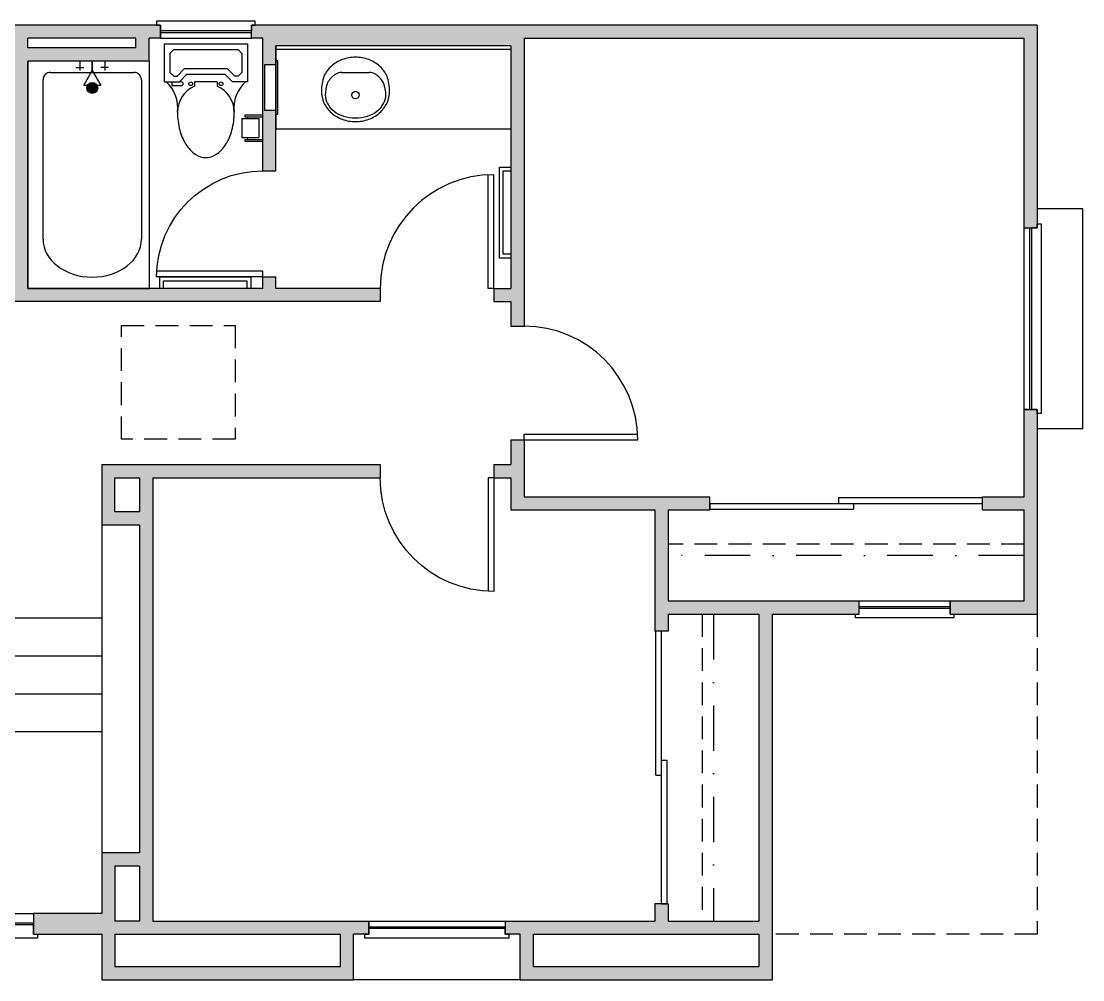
# Model space of a CAD drawing. Extents: x -703 to 12, y -252 to 1.
# Drawn here: x -268.3 to 12, y -252 to 1 of the extents above; entities that cross this region are included whole.
import ezdxf

# ---------------------------------------------------------------- set-up
doc = ezdxf.new("R2010")
doc.units = 0
doc.header["$LTSCALE"] = 48
doc.header["$MEASUREMENT"] = 0
doc.linetypes.add('DASHDOT2', pattern=[0.5, 0.25, -0.125, 0, -0.125])
doc.linetypes.add('HIDDEN2', pattern=[0.1875, 0.125, -0.0625])
doc.layers.get('0').update_dxf_attribs({"linetype": 'CONTINUOUS'})
for name, color, linetype in [('A-BLDG-OUTLINE', 7, 'HIDDEN2'), ('A-CAB-LOW', 3, 'CONTINUOUS'), ('A-DOOR-WDO', 1, 'CONTINUOUS'), ('A-MIRR', 6, 'CONTINUOUS'), ('A-MISC', 6, 'CONTINUOUS'), ('A-PLUMB', 7, 'CONTINUOUS'), ('A-POCHE', 11, 'CONTINUOUS'), ('A-S&P', 3, 'DASHDOT2'), ('A-STAIR', 3, 'CONTINUOUS'), ('A-WALL', 4, 'CONTINUOUS'), ('A-WALL-LOW', 7, 'CONTINUOUS')]:
    doc.layers.add(name, color=color, linetype=linetype)
doc.styles.add('ATT', font='txt')

# ---------------------------------------------------------------- blocks, each defined once
blk = doc.blocks.new('RT26')
at = {"layer": 'A-DOOR-WDO'}
for p, q in [((-1.5, 0), (-1.5, 29.96247653315731)), ((0, 0), (0, 30)), ((0, 0), (-1.5, 0))]:
    blk.add_line(p, q, dxfattribs=at)
blk.add_arc((0, 0), 30, 90, 180, dxfattribs=at)
blk = doc.blocks.new('RT24')
at = {"layer": 'A-DOOR-WDO'}
for p, q in [((-1.5, 0), (-1.5, 27.9597925600317)), ((0, 0), (0, 28)), ((0, 0), (-1.5, 0))]:
    blk.add_line(p, q, dxfattribs=at)
blk.add_arc((0, 0), 28, 90, 180, dxfattribs=at)
blk = doc.blocks.new('A$C39BE0FEF')
at = {"layer": 'A-DOOR-WDO'}
for p, q in [((-1.500000000008129, 34), (-1.500000000008129, 72)), ((-8.128608897095546e-12, 72), (-1.500000000008129, 72)), ((-8.128608897095546e-12, 0), (-8.128608897095546e-12, 72)), ((-8.100187187665142e-12, 38), (1.499999999991871, 38)), ((1.499999999991871, 0), (1.499999999991871, 38)), ((-1.500000000008129, 34), (-8.128608897095546e-12, 34)), ((-8.128608897095546e-12, 0), (1.499999999991871, 0))]:
    blk.add_line(p, q, dxfattribs=at)
blk = doc.blocks.new('15PTOI12')
at = {"color": 0, "linetype": 'ByBlock'}
for p, q in [((0, -11), (0, 11)), ((0, 11), (10, 11)), ((1.5, 8.5), (2.5, 9.5)), ((1.5, -8.5), (1.5, 8.5)), ((2.5, 9.5), (7.5, 9.5)), ((7.5, 9.5), (8.5, 8.5)), ((8.5, 8.5), (8.5, 7.621319999999997)), ((10, 11), (10, 7)), ((6.5, 5.621319999999997), (8.5, 7.621319999999997)), ((6.5, -5.621319999999997), (6.5, 5.621319999999997)), ((8, 5), (10, 7)), ((8, -5), (8, 5)), ((10, 3), (10, -3)), ((10, 3), (11.12613600000009, 3)), ((8, -5), (10, -7)), ((10, -3), (11.12613600000009, -3)), ((6.5, -5.621319999999997), (8.5, -7.621319999999997)), ((8.5, -8.5), (8.5, -7.621319999999997)), ((10, -6.5), (10, -7)), ((10, -11), (10, -7)), ((11, -9), (11, -6.5)), ((0, -11), (10, -11)), ((2.5, -9.5), (1.5, -8.5)), ((2.5, -9.5), (7.5, -9.5)), ((8.5, -8.5), (7.5, -9.5)), ((10, -9), (11, -9))]:
    blk.add_line(p, q, dxfattribs=at)
blk.add_lwpolyline([(18, -7.5, 0.063415), (22.7954269999999, -6.889337000000012, 0.076468), (26.48528099999999, -5.303301000000005, 0.107136), (29.197945, -2.662064999999984, 0.147373), (30, 0, 0.147373), (29.197945, 2.662064999999984, 0.107136), (26.48528099999999, 5.303301000000005, 0.076468), (22.7954269999999, 6.889337000000012, 0.063415), (18, 7.5, 0.063415)], format="xyb", dxfattribs=at)
for centre in [(10.5, 4), (10.5, -4)]:
    blk.add_circle(centre, 0.5, dxfattribs=at)
for centre, radius, start, end in [((16.77941200000009, 16.411765), 8.994964, 221.088993, 277.798917), ((18, 0), 7.5, 90, 156.421822), ((18, 0), 7.5, 203.578178, 270), ((10.5, -6.5), 0.5, 0, 180), ((16.77941200000009, -16.411765), 8.994964, 82.201083, 138.911007)]:
    blk.add_arc(centre, radius, start, end, dxfattribs=at)
at = {"color": 0, "linetype": 'ByBlock', "style": 'ATT'}
for tag, p, flags in [('ITEM', (0, -21), 3), ('ROOM_NUMBER', (0, -30), 1)]:
    blk.add_attdef(tag, p, '', height=6, dxfattribs=dict(at, flags=flags))
blk = doc.blocks.new('A$C55E5684B')
at = {"layer": 'A-MISC'}
for p, q in [((9.600011253496632e-06, 12.99998923413114), (3.000009600011253, 12.99998923413114)), ((9.600011253496632e-06, 0.9999892341311352), (9.600011253496632e-06, 12.99998923413114)), ((3.000009600011253, 12.99998923413114), (3.000009600011253, 13.99998923413114)), ((3.000009600011253, 13.99998923413114), (3.500009600011253, 13.99998923413114)), ((3.000009600011253, 12.99998923413114), (3.000009600011253, 0.9999892341311352)), ((3.500009600011253, 13.99998923413114), (3.500009600011253, -1.07658688648371e-05)), ((3.000009600011253, 0.9999892341311352), (9.600011253496632e-06, 0.9999892341311352)), ((3.000009600011253, -1.07658688648371e-05), (3.000009600011253, 0.9999892341311352)), ((3.500009600011253, -1.07658688648371e-05), (3.000009600011253, -1.07658688648371e-05))]:
    blk.add_line(p, q, dxfattribs=at)
blk = doc.blocks.new('15PLAV07')
at = {"color": 0, "linetype": 'ByBlock'}
blk.add_line((4, -3.628449000000003), (4, 3.635323), dxfattribs=at)
blk.add_lwpolyline([(9, 9, 0.08303516772315495), (4.986152000000004, 8.332257999999996, 0.102376), (2.34314599999999, 6.363961000000003, 0.093737), (0.6223129999999628, 3.49131899999999, 0.088426), (0, 0, 0.088426), (0.6223129999999628, -3.49131899999999, 0.093737), (2.34314599999999, -6.363961000000003, 0.102376), (4.986152000000004, -8.332257999999996, 0.08303516772315495), (9, -9, 0.109452), (12.013848, -8.332257999999996, 0.102376), (14.65685400000001, -6.363961000000003, 0.093737), (16.37768700000004, -3.49131899999999, 0.088426), (17, 0, 0.088426), (16.37768700000004, 3.49131899999999, 0.093737), (14.65685400000001, 6.363961000000003, 0.102376), (12.013848, 8.332257999999996, 0.109452)], format="xyb", close=True, dxfattribs=at)
blk.add_circle((10, 0), 1, dxfattribs=at)
for centre, radius, start, end in [((11.35803499999997, 0.7063469999999938), 8.250845, 143.130102, 146.09549), ((9.915842999999995, 1.787992000000003), 6.448105, 118.911201, 143.130102), ((9.98664113373647, -1.238489400219964), 9.238499058682875, 89.91715029488537, 110.187576145029), ((10, 3.446271999999993), 4.553728, 61.088799, 90), ((9.084157000000005, 1.787992000000003), 6.448105, 36.869898, 61.088799), ((7.641965000000027, 0.7063469999999938), 8.250845, 17.257939, 36.869898), ((7, 3.635323), 3, 146.09549, 180), ((5.368267000000003, 0), 10.631733, 0, 17.257939), ((5.368267000000003, 0), 10.631733, 342.742061, 0), ((7, -3.628449000000003), 3, 180, 212.259808), ((9.915842999999995, -1.787992000000003), 6.448105, 212.259808, 241.088799), ((7.641965000000027, -0.7063469999999938), 8.250845, 323.130102, 342.742061), ((9.98664113373647, 1.238489400219972), 9.238499058682883, 249.812423854971, 270.0828497051146), ((10, -3.446271999999993), 4.553728, 270, 298.911201), ((9.084157000000005, -1.787992000000003), 6.448105, 298.911201, 323.130102)]:
    blk.add_arc(centre, radius, start, end, dxfattribs=at)
blk = doc.blocks.new('A$C3EF4278A')
at = {"layer": 'A-PLUMB'}
blk.add_hatch(color=256, dxfattribs=at).paths.add_polyline_path([(-8.554787140641565, -16.99999999994998, -1), (-5.66917361720698, -16.99999999994998, -1)])
for p, q in [((-60.00000000000995, -1.755324774421751e-10), (-9.947598300641403e-12, -9.094947017729282e-13)), ((-60.00000000000995, -1.755324774421751e-10), (-59.99999999994452, -32.00000000000091)), ((4.82032191939652e-11, -32.00000000001546), (4.8260062612826e-11, -9.094947017729282e-13)), ((-46.99373690597258, -4.000000000073669), (-4.993736905972582, -3.999999999986358)), ((-2.993736905968944, -5.999999999986358), (-2.993736905910737, -27.99999999995725)), ((5.087485988042317e-11, -13.72094423442559), (-2.540011430006473, -13.72094423442559)), ((-1.712442745622013, -12.66873031236719), (-1.712442745622013, -14.77315815648308)), ((-6.44121474028276, -19.25917789341565), (-6.44121474028276, -14.74082210652796)), ((-6.44121474028276, -14.74082210652796), (-2.52820384550165, -16.99999999997181)), ((-2.52820384550165, -16.99999999997181), (-6.44121474028276, -19.25917789341565)), ((5.087485988042317e-11, -16.99999999997181), (-2.52820384550165, -16.99999999997181)), ((-2.52820384550165, -16.99999999997181), (5.087485988042317e-11, -16.99999999997181)), ((-1.712442745622013, -21.33126968757551), (-1.712442745622013, -19.22684184345962)), ((5.087485988042317e-11, -20.27905576551802), (-2.540011430006473, -20.27905576551802)), ((-4.993736905907099, -29.99999999995725), (-46.99373690591074, -30.00000000004457)), ((4.82032191939652e-11, -32.00000000000091), (-59.99999999994452, -32.00000000000091))]:
    blk.add_line(p, q, dxfattribs=at)
blk.add_circle((-7.111980378926091, -16.99999999994998), 1.442806761716383, dxfattribs=at)
for centre, radius, start, end in [((-4.993736905970763, -5.999999999988177), 2.000000000001819, 5.211020790109826e-11, 90.00000000005213), ((-4.993736905908918, -27.99999999995907), 1.999999999998181, 270.0000000000521, 5.211020790109826e-11)]:
    blk.add_arc(centre, radius, start, end, dxfattribs=at)
blk.add_ellipse((-46.99373690591551, -17.00000000005912), major_axis=(-4.416733645484783e-11, 12.99999999998545), ratio=0.773067355473895, start_param=0, end_param=3.141592653589793, dxfattribs=at)
blk = doc.blocks.new('T.P.')
at = {"layer": 'A-MISC', "linetype": 'Continuous'}
for p, q in [((-7, -4.75), (-7, 0)), ((-6.5, -4.75), (-6.500000000003638, 0)), ((-0.5, -4.75), (-0.5, 0)), ((0, -4.75), (0, 0)), ((-1, -1), (-6, -1)), ((-6, -5.5), (-6, -1)), ((-1, -5.5), (-1, -1)), ((-6.5, -4.75), (-7, -4.75)), ((-6, -4), (-6.5, -4)), ((-1, -5.5), (-6, -5.5)), ((-0.5, -4), (-1, -4)), ((0, -4.75), (-0.5, -4.75))]:
    blk.add_line(p, q, dxfattribs=at)
blk = doc.blocks.new('T.B.')
at = {"layer": 'A-MISC', "linetype": 'Continuous'}
for p, q in [((0, 0), (3, 0)), ((3, 0), (3, -24)), ((0, -1), (2, -1)), ((2, -1), (2, -23)), ((2, -23), (0, -23)), ((3, -24), (0, -24))]:
    blk.add_line(p, q, dxfattribs=at)

msp = doc.modelspace()

# ---------------------------------------------------------------- hatches: boundary and pattern name
at = {"layer": 'A-POCHE'}
h = msp.add_hatch(color=256, dxfattribs=at)
h.dxf.hatch_style = 1
h.paths.add_polyline_path([(-298.0000000000005, 9.73370542322304e-28), (-298.0000000000005, -3.500000000001819), (-270.0000000000001, -3.500000000001819), (-270.0000000000002, -69.50000000000091), (-294.0000000000001, -69.50000000000182), (-294.0000000000002, -99.5000000000018), (-296.9999999999986, -99.50000000000182), (-296.9999999999986, -103.0000000000027), (-290.5000000000002, -103.0000000000018), (-290.5000000000002, -73.00000000000091), (-173.5000000000001, -73.0000000000018), (-173.5000000000001, -69.50000000000092), (-201.0000000000001, -69.50000000000091), (-201.0000000000002, -66.50000000000182), (-204.5000000000001, -66.50000000000182), (-204.5000000000001, -69.50000000000091), (-266.4999999996689, -69.5000000000009), (-266.4999999998435, -9.499999999999943), (-234.5, -9.500000000000005), (-234.5, -3.500000000001819), (-231.5, -3.500000000001819), (-231.5, 2.728484105318785e-11), (-232.5, 2.728484105318785e-11)])
h.paths.add_polyline_path([(-266.4999999999999, -3.500000000001819), (-266.4999999999999, -6), (-238, -6), (-238, -3.500000000001819)], flags=17)
h = msp.add_hatch(color=256, dxfattribs=at)
h.dxf.hatch_style = 1
h.paths.add_polyline_path([(-201.0000000000001, -2.849019547722374e-14), (-207.5, 0), (-207.5, -3.500000000001819), (-204.5, -3.500000000001819), (-204.5000000000001, -38.50000000000182), (-201.0000000000001, -38.50000000000182), (-201.0000000000001, -22.49118188949524), (-204.0000000000001, -22.49118188949524), (-204.0000000000001, -10.49118188949524), (-201.0000000000001, -10.49118188949524), (-201.0000000000001, -9.491181889495238), (-201.0000000000001, -5.500000000000909)])
h = msp.add_hatch(color=256, dxfattribs=at)
h.dxf.hatch_style = 1
h.paths.add_polyline_path([(-201.0000000000001, -2.849019547722381e-14), (-201.0000000000001, -5.500000000000909), (-139.0000000000001, -5.500000000001819), (-139.0000000000001, -3.002428292599789e-13)])
h = msp.add_hatch(color=256, dxfattribs=at)
h.dxf.hatch_style = 1
h.paths.add_polyline_path([(-139.0000000000001, -3.002428292599789e-13), (-139.0000000000001, -5.500000000001819), (-139.0000000000001, -69.50000000000091), (-143.5000000000001, -69.50000000000091), (-143.5000000000001, -73.00000000000091), (-139.0000000000001, -73.00000000000092), (-139.0000000000001, -79.50000000000182), (-135.5000000000001, -79.50000000000182), (-135.5, -3.500000000000909), (-3.5, -3.500000000001819), (-3.500000000000114, -53.49999999992039), (5.798028723802418e-11, -53.49999999992039), (5.798028723802418e-11, -52.49999999992039), (1.004433600958773e-24, -9.094947017729303e-13)])
h = msp.add_hatch(color=256, dxfattribs=at)
h.dxf.hatch_style = 1
h.paths.add_polyline_path([(0, -101.4999999999204), (-3.500000000000227, -101.4999999999204), (-3.500000000000227, -124.4999999970951), (-14.49999999999989, -124.4999999970951), (-14.5, -127.9999999997826), (-3.500000000000227, -128), (-3.500000000000341, -151.9999999999982), (-23.00000000054933, -151.9999999996153), (-23.00000000054933, -155.4999999996735), (0, -155.5000000000655)])
h = msp.add_hatch(color=256, dxfattribs=at)
h.dxf.hatch_style = 1
h.paths.add_polyline_path([(-97.49999999999964, -236.5), (-97.49999999999966, -231.999999999076), (-100.9999999999997, -231.999999999076), (-100.9999999999997, -236.5), (-140.4999999945885, -236.5), (-140.4999999945885, -240.0000000000582), (-139.4999999945885, -240.0000000000582), (-136.4999999945885, -240), (-136.4999999945885, -251.9999999997563), (-70, -252.0000000000009), (-70, -240.0000000002483), (-70, -155.4999999986912), (-47.00000000054933, -155.4999999991423), (-47.00000000054933, -151.9999999991433), (-97.49999999999966, -151.9999999981519), (-97.49999999999966, -127.9999999981492), (-86.5, -127.9999999983656), (-86.49999999999987, -124.4999999970951), (-135.5000000000002, -124.4999999970951), (-135.5000000000002, -109.5000000000018), (-139.0000000000002, -109.5000000000018), (-139.0000000000002, -116.0000000000018), (-143.5000000000002, -116.0000000000027), (-143.5000000000002, -119.5000000000018), (-139.0000000000002, -119.5000000000018), (-139.0000000000002, -127.9999999973315), (-100.9999999999997, -127.9999999980791), (-100.9999999999997, -159.999999999076), (-97.49999999999966, -159.999999999076), (-97.49999999999964, -155.4999999981519), (-73.50000000000001, -155.4999999986231), (-73.5, -236.5)])
h.paths.add_polyline_path([(-73.5, -240.0000000002319), (-73.5, -248.4999999999836), (-132.9999999945885, -248.4999999997735), (-132.9999999945885, -240.0000000000327)], flags=16)
h = msp.add_hatch(color=256, dxfattribs=at)
h.dxf.hatch_style = 1
h.paths.add_polyline_path([(-236.9999999999997, -132), (-236.9999999999997, -218.5), (-246.9999999999996, -218.5), (-246.9999999999997, -234.5), (-246.9999999999997, -252.0000000000009), (-180.4999999945885, -252.0000000000009), (-180.4999999945885, -240), (-176.4999999945885, -240), (-176.4999999945885, -236.5), (-233.4999999999996, -236.5), (-233.4999999999996, -119.5000000000018), (-173.5000000000003, -119.5000000000018), (-173.5000000000002, -116.0000000000018), (-246.9999999999996, -116.0000000000018), (-246.9999999999996, -132)])
h.paths.add_polyline_path([(-243.4999999999996, -128.5), (-243.4999999999997, -119.5000000000018), (-236.9999999999996, -119.5000000000018), (-236.9999999999997, -128.5)], flags=16)
h.paths.add_polyline_path([(-243.4999999999996, -222), (-236.9999999999996, -222), (-236.9999999999996, -236.5), (-243.4999999999997, -236.5)], flags=16)
h.paths.add_polyline_path([(-243.4999999999997, -240), (-243.4999999999837, -248.5000000000009), (-183.9999999945885, -248.5000000000009), (-183.9999999945885, -239.9999999997744)], flags=17)
h = msp.add_hatch(color=256, dxfattribs=at)
h.dxf.hatch_style = 1
h.paths.add_polyline_path([(-264.9859127034566, -234.5000000000005), (-264.9859127034566, -240.0000000000434), (-246.9999999999997, -240.0000000000278), (-246.9999999999997, -234.5)])

# ---------------------------------------------------------------- linework, layer by layer
at = {"layer": 'A-BLDG-OUTLINE'}
msp.add_line((-3.410605131648481e-13, -155.5000000000664), (-3.920064273188473e-11, -240.0000000000128), dxfattribs=at)
msp.add_lwpolyline([(-3.920064273188473e-11, -240.0000000000128), (-3.920064273188473e-11, -240.0000000000128), (-70, -240.0000000000009), (-70, -240.0000000000009)], dxfattribs=at)
at = {"layer": 'A-CAB-LOW'}
msp.add_line((-139.0000000000001, -27.50000000000182), (-201.0000000000001, -27.50000000000091), dxfattribs=at)
at = {"layer": 'A-DOOR-WDO'}
for points in [[(-207.5, 5.638867150992155e-11), (-206.5, 5.638867150992155e-11), (-206.5, 1.000000000056389), (-232.5, 1.000000000056389), (-232.5, 2.728484105318785e-11), (-231.5, 2.728484105318785e-11), (-231.5, -3.500000000001819), (-207.5, -3.500000000001819), (-207.5, 5.638867150992155e-11), (-207.5000000000003, -1.499999999943611), (-231.5, -1.499999999943611), (-231.4999999999994, -2.000000000001819), (-207.4999999999997, -1.999999999943611)], [(5.798028723802418e-11, -53.49999999992039), (5.798028723802418e-11, -52.49999999992039), (1.00000000005798, -52.49999999992039), (1.00000000005798, -102.4999999999204), (2.887645678129047e-11, -102.4999999999204), (2.887645678129047e-11, -101.4999999999204), (-3.500000000000227, -101.4999999999204), (-3.500000000000227, -53.49999999992039), (5.798028723802418e-11, -53.49999999992039), (-1.49999999994202, -53.49999999992039), (-1.49999999994202, -101.4999999999204), (-2.000000000000227, -101.4999999999195), (-1.99999999994202, -53.49999999991948)], [(-23.00000000054933, -155.4999999996735), (-22.00000000054933, -155.4999999996735), (-22.00000000054933, -156.4999999996735), (-48.00000000054933, -156.4999999971524), (-48.00000000054933, -155.4999999971233), (-47.00000000054933, -155.4999999971233), (-47.00000000054933, -151.9999999970942), (-23.00000000054933, -151.9999999996153), (-23.00000000054933, -155.4999999996735), (-23.00000000054968, -153.9999999996735), (-47.00000000054933, -153.9999999971524), (-47.00000000054877, -153.4999999970942), (-23.00000000054911, -153.4999999996735)], [(-264.9859127034566, -240.0000000000595), (-263.9859127034566, -240.0000000000595), (-263.9859127034566, -241.0000000000595), (-289.9859127034566, -241.0000000000607), (-289.9859127034566, -240.0000000000316), (-288.9859127034566, -240.0000000000316), (-288.9859127034566, -234.5000000000025), (-264.9859127034566, -234.5000000000013), (-264.9859127034566, -240.0000000000595), (-264.985912703457, -237.5000000000595), (-288.9859127034566, -237.5000000000607), (-288.9859127034561, -237.0000000000025), (-264.9859127034564, -237.0000000000595)], [(-140.4999999945885, -240.0000000000582), (-139.4999999945885, -240.0000000000582), (-139.4999999945885, -241.0000000000582), (-177.4999999945885, -241.0000000000582), (-177.4999999945885, -240.0000000000291), (-176.4999999945885, -240.0000000000291), (-176.4999999945885, -236.5), (-140.4999999945885, -236.5), (-140.4999999945885, -240.0000000000582), (-140.4999999945887, -238.5000000000582), (-176.4999999945885, -238.5000000000582), (-176.4999999945879, -238), (-140.4999999945882, -238.0000000000582)]]:
    msp.add_lwpolyline(points, dxfattribs=at)
at = {"layer": 'A-MIRR'}
msp.add_line((-139.0000000000001, -6.500000000001819), (-201.0000000000001, -6.500000000000909), dxfattribs=at)
at = {"layer": 'A-MISC'}
msp.add_lwpolyline([(2.189324277424021e-10, -106.5000000046528), (11.99999999997428, -106.5000000046528), (11.99999999997428, -48.50000000465278), (0, -48.50000000460867)], dxfattribs=at)
at = {"layer": 'A-MISC', "linetype": 'HIDDEN2'}
msp.add_lwpolyline([(-241.7607904153558, -79.30101383815236), (-211.7607904153558, -79.30101383815236), (-211.7607904153558, -109.3010138381524), (-241.7607904153558, -109.3010138381524)], close=True, dxfattribs=at)
at = {"layer": 'A-S&P', "linetype": 'HIDDEN2'}
for p, q in [((-3.500000000000341, -136.9999999999991), (-97.49999999999966, -136.9999999999991)), ((-88.49999999999977, -155.4999999983875), (-88.49999999999977, -236.5))]:
    msp.add_line(p, q, dxfattribs=at)
at = {"layer": 'A-S&P'}
for p, q in [((-3.500000000000341, -139.9999999999991), (-97.49999999999966, -139.9999999999991)), ((-85.49999999999977, -155.4999999983875), (-85.49999999999977, -236.5))]:
    msp.add_line(p, q, dxfattribs=at)
at = {"layer": 'A-STAIR'}
for p, q in [((-284.4999999999987, -156.5000000000009), (-246.9999999999994, -156.5000000000018)), ((-284.499999999999, -166.5), (-246.9999999999997, -166.5000000000009)), ((-284.499999999999, -176.4999999999991), (-246.9999999999997, -176.5000000000009)), ((-284.499999999999, -186.5), (-246.9999999999997, -186.5000000000009))]:
    msp.add_line(p, q, dxfattribs=at)
at = {"layer": 'A-WALL'}
for p, q in [((-231.5002286512972, -9.094947017729282e-13), (-298.0000000000005, 0)), ((-207.5, -3.500000000001819), (-207.5, 0)), ((-4.547473508864641e-13, -9.094947017729282e-13), (-207.5, 0)), ((0, 0), (0, -53.49999999992039)), ((0, 0), (0, -53.49999999992039)), ((-231.5, -3.500000000001819), (-231.5, -9.094947017729282e-13)), ((-266.4999999999999, -6), (-266.4999999999999, -3.500000000001819)), ((-238, -3.500000000001819), (-266.4999999999999, -3.500000000001819)), ((-238, -6), (-238, -3.500000000001819)), ((-231.5, -3.500000000001819), (-234.5, -3.500000000001819)), ((-234.5, -9.5), (-234.5, -3.500000000001819)), ((-204.5, -3.500000000001819), (-207.5, -3.500000000001819)), ((-204.5000000000001, -38.50000000000182), (-204.5, -3.500000000001819)), ((-201.0000000000001, -5.500000000001819), (-201.0000000000001, -27.50000000000091)), ((-139.0000000000001, -5.500000000001819), (-201.0000000000001, -5.500000000000909)), ((-201.0000000000001, -38.50000000000182), (-201.0000000000001, -5.500000000000909)), ((-139.0000000000001, -5.500000000001819), (-139.0000000000001, -69.50000000000091)), ((-135.5, -3.500000000000909), (-135.5000000000001, -79.50000000000182)), ((-135.5, -3.500000000000909), (-3.500000000000455, -3.500000000001819)), ((-3.500000000000114, -53.49999999992039), (-3.5, -3.500000000000909)), ((-238, -6), (-266.4999999999999, -6)), ((-266.5000000000001, -9.5), (-266.5000000000002, -69.50000000000091)), ((-234.5000000000001, -9.5), (-266.5000000000001, -9.5)), ((-204.5000000000001, -38.50000000000182), (-201.0000000000001, -38.50000000000182)), ((-3.500000000000114, -53.49999999992039), (0, -53.49999999992039)), ((-204.5000000000001, -69.50000000000091), (-204.5000000000001, -66.50000000000091)), ((-204.5000000000001, -66.50000000000182), (-201.0000000000001, -66.50000000000182)), ((-201.0000000000001, -69.50000000000091), (-201.0000000000001, -66.50000000000091)), ((-204.5000000000001, -69.50000000000091), (-266.5, -69.50000000000091)), ((-173.5000000000001, -69.50000000000091), (-201.0000000000001, -69.50000000000091)), ((-173.5000000000001, -69.50000000000091), (-173.5000000000001, -73.00000000000091)), ((-143.5000000000001, -69.50000000000091), (-143.5000000000001, -73.00000000000091)), ((-143.5000000000001, -69.50000000000091), (-139.0000000000001, -69.50000000000091)), ((-173.5000000000001, -73.00000000000182), (-290.5000000000002, -73.00000000000091)), ((-143.5000000000001, -73.00000000000091), (-139.0000000000001, -73.00000000000091)), ((-139.0000000000001, -73.00000000000091), (-139.0000000000001, -79.50000000000182)), ((-139.0000000000001, -79.50000000000182), (-135.5000000000001, -79.50000000000182)), ((-3.500000000000227, -101.4999999999204), (0, -101.4999999999204)), ((-3.500000000000227, -124.4999999970951), (-3.500000000000227, -101.4999999999204)), ((0, -101.4999999999204), (0, -155.5000000000655)), ((-139.0000000000002, -109.5000000000018), (-139.0000000000002, -116.0000000000018)), ((-139.0000000000002, -109.5000000000018), (-135.5000000000002, -109.5000000000018)), ((-135.5000000000002, -109.5000000000018), (-135.5000000000002, -124.4999999970951)), ((-247.0000000000003, -116.0000000000018), (-173.5000000000002, -116.0000000000018)), ((-246.9999999999997, -116.0000000000018), (-246.9999999999997, -132)), ((-143.5000000000002, -116.0000000000027), (-143.5000000000002, -119.5000000000018)), ((-143.5000000000002, -116.0000000000027), (-139.0000000000002, -116.0000000000018)), ((-233.4999999999997, -119.5000000000018), (-173.5000000000002, -119.5000000000018)), ((-233.4999999999997, -119.5000000000018), (-233.4999999999996, -236.5)), ((-143.5000000000002, -119.5000000000018), (-139.0000000000002, -119.5000000000018)), ((-139.0000000000002, -119.5000000000018), (-139.0000000000002, -127.9999999973315)), ((-135.5000000000002, -124.4999999970951), (-86.49999999999989, -124.4999999970951)), ((-86.5, -127.9999999983656), (-86.49999999999989, -124.4999999970951)), ((-14.49999999999989, -124.4999999970951), (-3.500000000000227, -124.4999999970951)), ((-14.5, -127.9999999997835), (-14.49999999999989, -124.4999999970951)), ((-139.0000000000002, -127.9999999973315), (-100.9999999999997, -127.9999999980791)), ((-100.9999999999997, -127.9999999980791), (-100.9999999999997, -159.999999999076)), ((-97.49999999999966, -127.9999999981492), (-97.49999999999966, -151.9999999981519)), ((-97.49999999999966, -127.9999999981492), (-86.5, -127.9999999983656)), ((-14.5, -127.9999999997826), (-3.500000000000227, -128)), ((-3.500000000000341, -151.9999999999982), (-3.500000000000227, -128)), ((-236.9999999999997, -132), (-246.9999999999997, -132)), ((-236.9999999999997, -132), (-236.9999999999997, -218.4999999999991)), ((-97.49999999999966, -151.9999999981519), (-47.00000000054933, -151.9999999991433)), ((-47.00000000054933, -155.4999999970942), (-47.00000000054933, -151.9999999970942)), ((-23.00000000054933, -151.9999999996153), (-3.500000000000341, -151.9999999999982)), ((-23.00000000054933, -155.4999999999991), (-23.00000000054933, -151.9999999970942)), ((-97.49999999999966, -155.4999999981519), (-97.49999999999966, -159.999999999076)), ((-97.49999999999966, -155.4999999981519), (-73.5, -155.499999998623)), ((-73.5, -155.499999998623), (-73.5, -236.5)), ((-70, -155.4999999986912), (-70, -240.0000000002447)), ((-70, -155.4999999986912), (-47.00000000054933, -155.4999999991423)), ((-23.00000000054933, -155.4999999996144), (0, -155.5000000000655)), ((-97.49999999999966, -159.999999999076), (-100.9999999999997, -159.999999999076)), ((-236.9999999999997, -218.5), (-246.9999999999997, -218.5)), ((-246.9999999999997, -218.5), (-246.9999999999997, -234.5)), ((-236.9999999999995, -222), (-243.4999999999997, -222)), ((-243.4999999999997, -222), (-243.4999999999997, -236.5)), ((-236.9999999999997, -222), (-236.9999999999996, -236.5)), ((-100.9999999999997, -231.999999999076), (-100.9999999999997, -236.5)), ((-97.49999999999966, -231.999999999076), (-100.9999999999997, -231.999999999076)), ((-97.49999999999966, -231.999999999075), (-97.49999999999966, -236.5)), ((-264.9859127034566, -234.5000000000013), (-264.9859127034566, -239.9999999999995)), ((-246.9999999999997, -234.5), (-264.9859127034566, -234.5000000000004)), ((-236.9999999999996, -236.5), (-243.4999999999997, -236.5)), ((-233.4999999999996, -236.5), (-176.4999999945885, -236.5)), ((-176.4999999945885, -236.5), (-176.4999999945885, -240)), ((-140.4999999945885, -236.5), (-100.9999999999997, -236.5)), ((-140.4999999945885, -236.5), (-140.4999999945885, -240)), ((-97.49999999999966, -236.5), (-73.5, -236.5)), ((-264.9859127034566, -239.9999999999995), (-247.0000000000001, -240)), ((-246.9999999999997, -240), (-246.9999999999997, -240.0000000002437)), ((-246.9999999999997, -240.0000000002437), (-246.999999999951, -252.0000000000009)), ((-243.4999999999997, -240), (-243.4999999999837, -248.5000000000009)), ((-243.4999999999997, -240), (-183.9999999945885, -239.9999999997744)), ((-183.9999999945885, -248.5000000000009), (-183.9999999945885, -239.9999999997744)), ((-180.4999999945885, -252.0000000000009), (-180.4999999945885, -240)), ((-176.4999999945885, -240), (-180.4999999945885, -240)), ((-136.4999999945885, -240), (-140.4999999945885, -240)), ((-136.4999999945885, -251.9999999997563), (-136.4999999945885, -240)), ((-132.9999999945885, -240.0000000000327), (-73.5, -240.0000000002319)), ((-132.9999999945885, -248.4999999997735), (-132.9999999945885, -240.0000000000327)), ((-73.5, -240.000000000281), (-73.5, -248.5000000000364)), ((-70, -240.0000000002447), (-70, -240.0000000000009)), ((-70, -240.0000000002483), (-70, -240.0000000002447)), ((-70, -240.0000000002483), (-70, -252.0000000000537)), ((-243.4999999999837, -248.5000000000009), (-183.9999999945885, -248.5000000000009)), ((-132.9999999945885, -248.4999999997735), (-73.5, -248.4999999999836)), ((-246.999999999951, -252.0000000000009), (-180.4999999945885, -252.0000000000009)), ((-136.4999999945885, -251.9999999997563), (-70, -252.0000000000009))]:
    msp.add_line(p, q, dxfattribs=at)
at = {"layer": 'A-WALL', "color": 2}
msp.add_line((-173.5000000000002, -116.0000000000018), (-173.5000000000002, -119.5000000000018), dxfattribs=at)
at = {"layer": 'A-WALL'}
msp.add_lwpolyline([(-243.4999999999997, -119.5000000000018), (-236.9999999999997, -119.5000000000018), (-236.9999999999997, -128.5), (-243.4999999999997, -128.5)], close=True, dxfattribs=at)
at = {"layer": 'A-WALL-LOW'}
for p, q in [((-246.9999999999997, -132), (-246.9999999999999, -218.5)), ((-136.4999999945885, -251.9999999997563), (-180.4999999945885, -251.9999999997563))]:
    msp.add_line(p, q, dxfattribs=at)

# ---------------------------------------------------------------- block references
at = {"layer": 'A-DOOR-WDO'}
for name, p, rotation in [('A$C3EF4278A', (-266.4999999998445, -9.500000000048203), 90), ('RT26', (-135.5000000000001, -109.5000000000018), 270)]:
    msp.add_blockref(name, p, dxfattribs=dict(at, rotation=rotation))
at = {"layer": 'A-DOOR-WDO', "xscale": -1}
for name, p, rotation in [('RT24', (-204.5000000000001, -66.50000000000182), 90), ('RT26', (-143.5000000000002, -119.5000000000018), 180)]:
    msp.add_blockref(name, p, dxfattribs=dict(at, rotation=rotation))
at = {"layer": 'A-DOOR-WDO'}
msp.add_blockref('RT26', (-143.5000000000002, -69.50000000000091), dxfattribs=at)
at = {"layer": 'A-MISC', "xscale": -1, "rotation": 180}
msp.add_blockref('A$C55E5684B', (-204.0000096000114, -9.491192655364102), dxfattribs=at)
at = {"layer": 'A-PLUMB', "rotation": 270}
for name, p in [('15PTOI12', (-219.5, -4.999999997096893)), ('15PLAV07', (-180.0000008166875, -8.50000000000091))]:
    msp.add_blockref(name, p, dxfattribs=at)
at = {"layer": 'A-POCHE', "xscale": -1, "rotation": 270}
msp.add_blockref('T.P.', (-204.5000000000001, -23.69408034497428), dxfattribs=at)
at = {"layer": 'A-POCHE'}
for p, rotation in [((-139.0000000000001, -61.50000000000182), 180), ((-231.6725656003306, -69.50000000000091), 90)]:
    msp.add_blockref('T.B.', p, dxfattribs=dict(at, rotation=rotation))
at = {"layer": 'A-WALL', "color": 2, "rotation": 270}
msp.add_blockref('A$C39BE0FEF', (-86.50000000000819, -126.2499999977381), dxfattribs=at)
at = {"layer": 'A-WALL', "color": 2}
msp.add_blockref('A$C39BE0FEF', (-99.24999999999966, -231.999999999076), dxfattribs=at)

doc.saveas('drawing.dxf')
